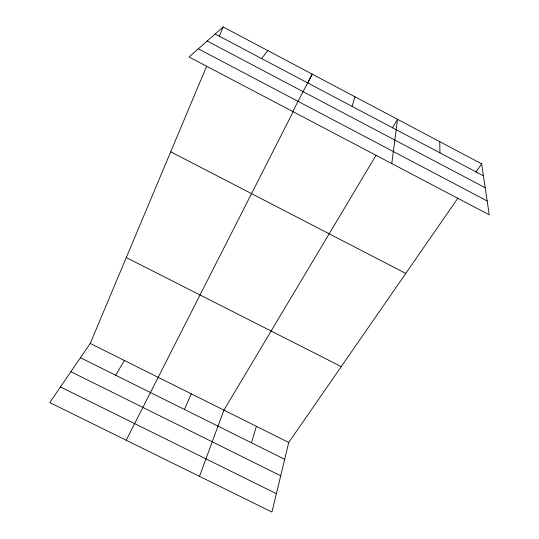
<?xml version="1.0" encoding="UTF-8"?>
<svg xmlns="http://www.w3.org/2000/svg" width="539" height="539" viewBox="0 0 539 539"><rect width="100%" height="100%" fill="white"/><g stroke="black" fill="none" stroke-linecap="round" stroke-linejoin="round"><path stroke-width="0.81" d="M391.772 163.573L397.526 119.294L392.399 127.884M457.948 198.076L288.729 442.479L271.952 512.05L49.756 402.579L90.222 343.437L206.612 66.304M251.43 442.775L256.409 426.356M352.075 106.385L355.033 96.791M199.497 476.348L223.914 410.145L376.168 155.077M219.245 36.207L223.133 26.95L481.644 163.843L489.244 214.812L189.027 56.986L223.133 26.95M184.412 409.438L191.251 393.847M293.297 111.499L126.187 440.235M307.695 83.1L312.243 74.139L292.738 111.506M115.636 375.225L124.415 360.497M475.957 172.056L481.644 163.843M261.57 58.542L267.849 50.626M70.879 371.708L280.704 475.769M60.462 386.941L276.386 493.677M80.452 357.721L284.673 459.309M90.222 343.437L288.729 442.479M126.288 257.568L341.261 366.601M170.701 151.803L405.773 273.428M207.158 41.018L485.208 187.754M198.305 48.813L487.182 200.98M215.135 33.991L483.429 175.822M439.73 141.642L439.959 152.84"/></g></svg>
